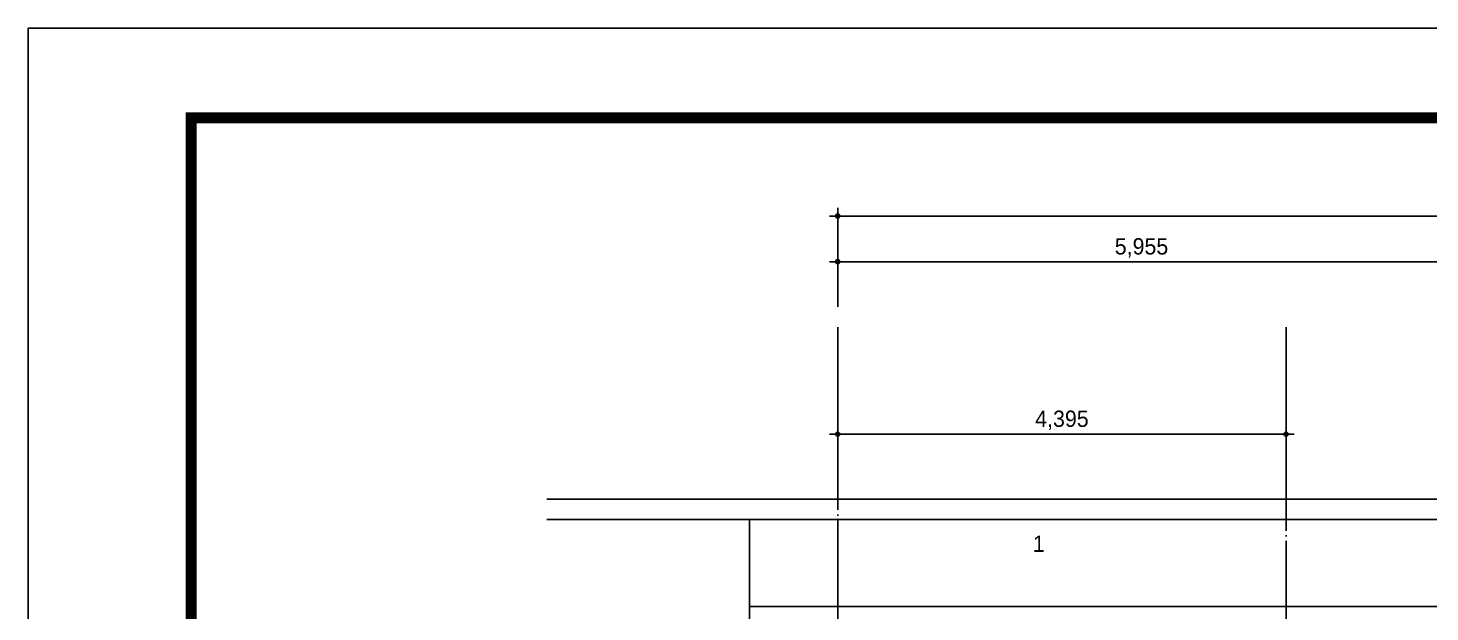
# Model space of a CAD drawing. Extents: x 25324 to 58964, y -129942 to -106182.
# Drawn here: x 25324 to 39065, y -111907 to -106182 of the extents above; entities that cross this region are included whole.
import ezdxf

# ---------------------------------------------------------------- set-up
doc = ezdxf.new("R2010")
doc.units = 0
doc.header["$LTSCALE"] = 50
doc.header["$MEASUREMENT"] = 0
doc.header["$PDMODE"] = 35
doc.header["$PDSIZE"] = -10
doc.linetypes.add('CEN', pattern=[62, 60, -1, 0, -1])
doc.layers.get('0').update_dxf_attribs({"linetype": 'CONTINUOUS'})
doc.layers.get('DEFPOINTS').update_dxf_attribs({"linetype": 'CONTINUOUS'})
for name, color, linetype in [('CEN', 1, 'CEN'), ('COR', 4, 'CONTINUOUS'), ('ha', 30, 'CONTINUOUS'), ('HAT', 5, 'CONTINUOUS'), ('SYM', 7, 'CONTINUOUS'), ('TEXT', 7, 'CONTINUOUS'), ('WAL', 3, 'CONTINUOUS'), ('WID', 4, 'CONTINUOUS')]:
    doc.layers.add(name, color=color, linetype=linetype)
doc.styles.add('GHS', font='HYWULM_0.TTF')
doc.styles.add('현창', font='HYWULM_0.TTF')
doc.dimstyles.new('STANDARD$0', dxfattribs={"dimscale": 30, "dimtxt": 3, "dimasz": 1, "dimexe": 2, "dimexo": 5, "dimgap": 0.9, "dimtad": 1, "dimtoh": 1, "dimdec": 4, "dimzin": 0, "dimdsep": 46, "dimlunit": 6, "dimtxsty": 'GHS', "dimblk1": 'DIMDOT', "dimblk2": 'DIMDOT', "dimsah": 1, "dimcen": 0.09, "dimadec": 0, "dimazin": 0, "dimtfac": 1, "dimtdec": 4, "dimtofl": 0, "dimtmove": 2, "dimatfit": 3, "dimldrblk": 'DIMDOT', "dimfxl": 1, "dimtolj": 1, "dimtzin": 0, "dimarcsym": 0})

# ---------------------------------------------------------------- blocks, each defined once
blk = doc.blocks.new('20')
at = {"layer": 'COR', "linetype": 'Continuous', "const_width": 270}
blk.add_lwpolyline([(230424, -2398), (230424, -57398), (308324, -57398), (308324, -2398)], close=True, dxfattribs=at)
at = {"layer": 'HAT'}
for q in [(226424, -59598), (310524, -198)]:
    blk.add_line((226424, -198), q, dxfattribs=at)
blk = doc.blocks.new('DIMDOT')
at = {"linetype": 'Continuous'}
blk.add_line((-2, 0), (2, 0), dxfattribs=at)
for radius in [0.5, 0.25]:
    blk.add_circle((0, 0), radius, dxfattribs=at)
blk = doc.blocks.new('*D12')
at = {"layer": 'DEFPOINTS', "color": 0}
for p in [(52480, -108025), (33260, -109116), (52480, -109116)]:
    blk.add_point(p, dxfattribs=at)
at = {"layer": 'SYM', "color": 211, "lineweight": -2}
for p, q in [((33260, -108916), (33260, -107945)), ((52480, -108916), (52480, -107945)), ((33300, -108025), (52440, -108025))]:
    blk.add_line(p, q, dxfattribs=at)
at = {"layer": 'SYM', "color": 211, "lineweight": -2, "xscale": 40, "yscale": 40, "zscale": 40, "rotation": 180}
blk.add_blockref('DIMDOT', (33260, -108025), dxfattribs=at)
at = {"layer": 'SYM', "color": 211, "lineweight": -2, "xscale": 40, "yscale": 40, "zscale": 40}
blk.add_blockref('DIMDOT', (52480, -108025), dxfattribs=at)
at = {"layer": 'SYM', "color": 0, "insert": (42870, -107889), "char_height": 160, "attachment_point": 5, "style": '현창'}
blk.add_mtext('\\A1;19,220', dxfattribs=at)
blk = doc.blocks.new('*D13')
at = {"layer": 'DEFPOINTS', "color": 0}
for p in [(39215, -108473), (33260, -109116), (39215, -109116)]:
    blk.add_point(p, dxfattribs=at)
at = {"layer": 'SYM', "color": 211, "lineweight": -2}
for p, q in [((33260, -108916), (33260, -108393)), ((39215, -108916), (39215, -108393)), ((33300, -108473), (39175, -108473))]:
    blk.add_line(p, q, dxfattribs=at)
at = {"layer": 'SYM', "color": 211, "lineweight": -2, "xscale": 40, "yscale": 40, "zscale": 40, "rotation": 180}
blk.add_blockref('DIMDOT', (33260, -108473), dxfattribs=at)
at = {"layer": 'SYM', "color": 211, "lineweight": -2, "xscale": 40, "yscale": 40, "zscale": 40}
blk.add_blockref('DIMDOT', (39215, -108473), dxfattribs=at)
at = {"layer": 'SYM', "color": 0, "insert": (36238, -108337), "char_height": 160, "attachment_point": 5, "style": '현창'}
blk.add_mtext('\\A1;5,955', dxfattribs=at)
blk = doc.blocks.new('*D22')
at = {"layer": 'DEFPOINTS', "color": 0}
for p in [(33260, -110163), (33260, -110802), (37655, -110802)]:
    blk.add_point(p, dxfattribs=at)
at = {"layer": 'SYM', "color": 211, "lineweight": -2}
for p, q in [((33260, -110602), (33260, -110083)), ((37615, -110163), (33300, -110163)), ((37655, -110602), (37655, -110083))]:
    blk.add_line(p, q, dxfattribs=at)
at = {"layer": 'SYM', "color": 211, "lineweight": -2, "xscale": 40, "yscale": 40, "zscale": 40, "rotation": 180}
blk.add_blockref('DIMDOT', (33260, -110163), dxfattribs=at)
at = {"layer": 'SYM', "color": 211, "lineweight": -2, "xscale": 40, "yscale": 40, "zscale": 40}
blk.add_blockref('DIMDOT', (37655, -110163), dxfattribs=at)
at = {"layer": 'SYM', "color": 0, "insert": (35458, -110027), "char_height": 160, "attachment_point": 5, "style": '현창'}
blk.add_mtext('\\A1;4,395', dxfattribs=at)

msp = doc.modelspace()

# ---------------------------------------------------------------- linework, layer by layer
at = {"layer": 'CEN'}
for p, q in [((33260.27082, -123306.35764), (33260.27082, -109115.62715)), ((37655.27082, -114210.32708), (37655.27082, -109115.62715))]:
    msp.add_line(p, q, dxfattribs=at)
at = {"layer": 'ha'}
for p, q in [((32395.27082, -111851.55083), (32395.27082, -111001.55083)), ((32395.27082, -120791.55083), (32395.27082, -111851.55083)), ((32395.27082, -111851.55083), (53125.27082, -111851.55083))]:
    msp.add_line(p, q, dxfattribs=at)
at = {"layer": 'WID'}
for p, q in [((55205.75862, -110801.55083), (30409.994, -110801.55083)), ((55205.75862, -111001.55083), (30409.994, -111001.55083))]:
    msp.add_line(p, q, dxfattribs=at)

# ---------------------------------------------------------------- block references
at = {"layer": 'WAL', "xscale": 0.4000000000232831, "yscale": 0.4000000000232831, "zscale": 0.4000000000000001}
msp.add_blockref('20', (-65245.87007, -106102.54601), dxfattribs=at)

# ---------------------------------------------------------------- texts
at = {"layer": 'TEXT', "color": 0, "style": '현창'}
msp.add_text('1', height=160, dxfattribs=at).set_placement((35172.57538, -111317.93662))

# ---------------------------------------------------------------- dimensions: what is measured, and where the dimension line sits
at = {"layer": 'SYM'}
for base, p1, p2, picture, middle in [((52480.27082, -108024.57215), (33260.27082, -109115.62715), (52480.27082, -109115.62715), '*D12', (42870.27082, -107889.01955)), ((39215.27082, -108472.58279), (33260.27082, -109115.62715), (39215.27082, -109115.62715), '*D13', (36237.77082, -108337.03019)), ((33260.27082, -110162.973), (37655.27082, -110801.55083), (33260.27082, -110801.55083), '*D22', (35457.77082, -110027.4204))]:
    dim = msp.add_linear_dim(base=base, p1=p1, p2=p2, dimstyle='STANDARD$0', override={"dimscale": 40, "dimtxt": 4, "dimgap": 1, "dimtoh": 0, "dimdle": 2, "dimclrd": 211, "dimclre": 211, "dimtix": 1, "dimtofl": 1}, dxfattribs=at)
    dim.commit()
    dim.dimension.update_dxf_attribs({"geometry": picture, "text_midpoint": middle})

doc.saveas('drawing.dxf')
